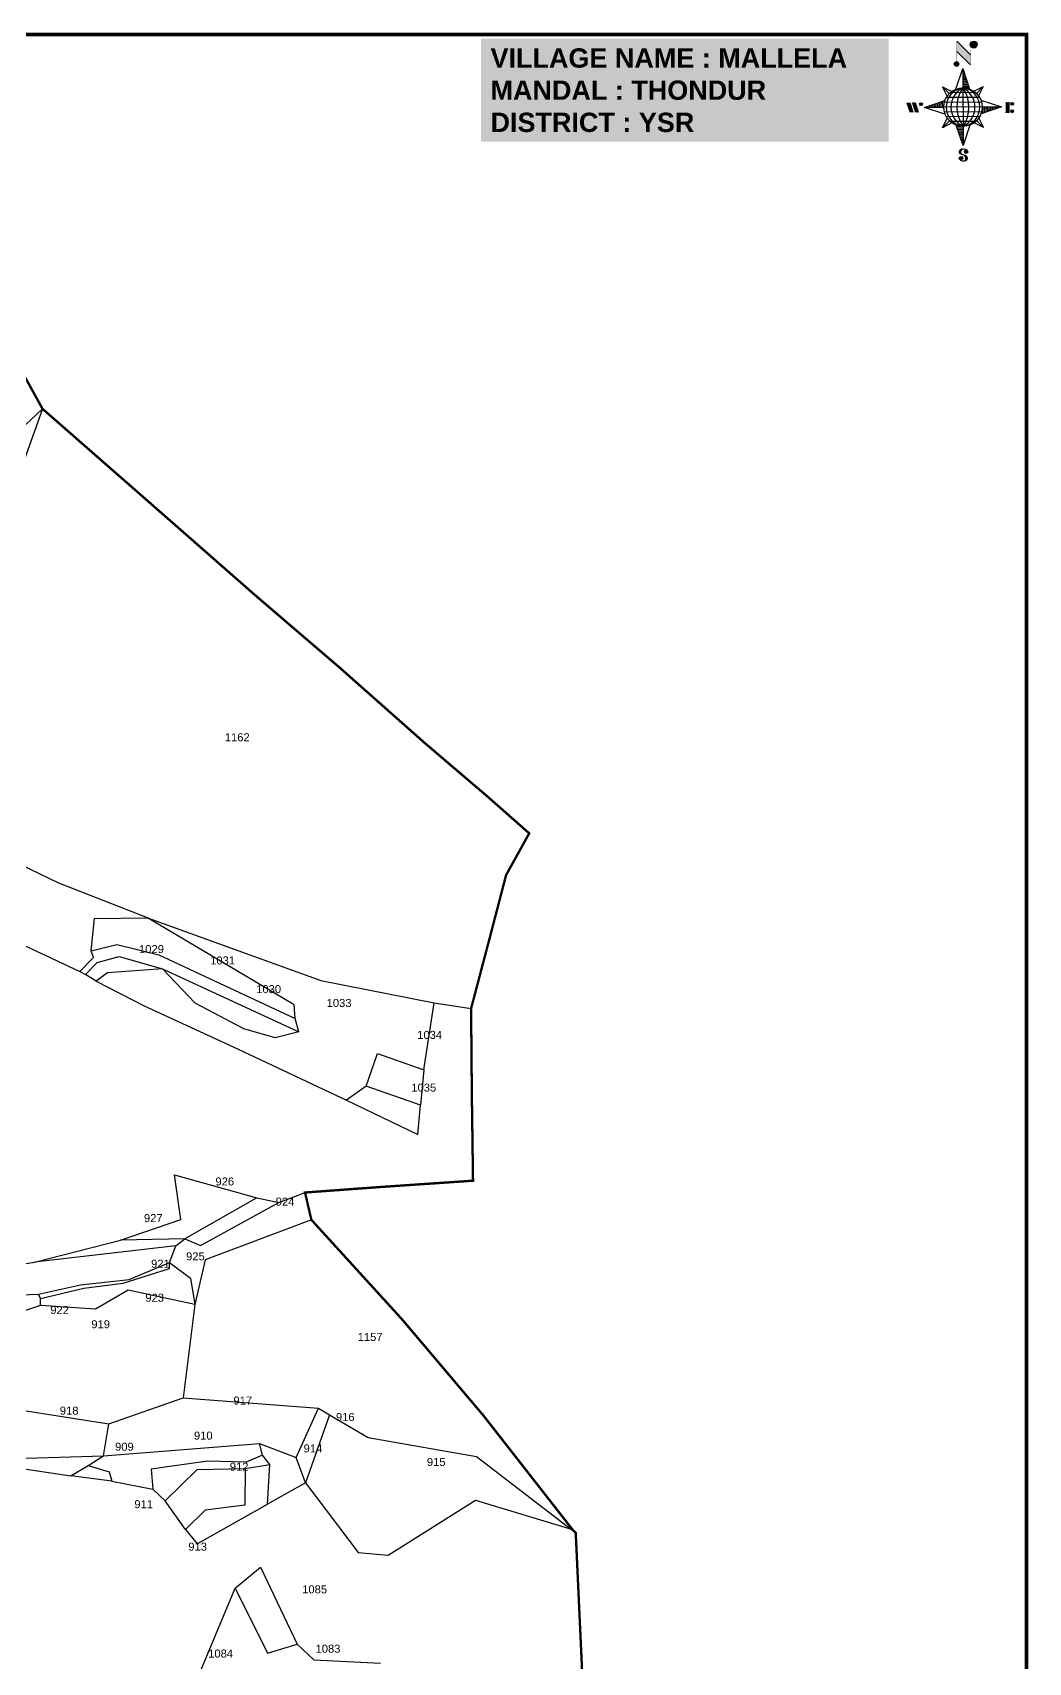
# Model space of a CAD drawing. Header units: inches. Extents: x 206944 to 214764, y 1611536 to 1620388.
# Drawn here: x 212648 to 214763, y 1616425 to 1619888 of the extents above; entities that cross this region are included whole.
import ezdxf
from ezdxf.enums import TextEntityAlignment as Align

# ---------------------------------------------------------------- set-up
doc = ezdxf.new("R2010")
doc.units = ezdxf.units.IN
doc.header["$LTSCALE"] = 15
doc.header["$MEASUREMENT"] = 0
for name, color, linetype in [('bord', 1, 'Continuous'), ('PLOT', 7, 'Continuous'), ('PLOT NO', 7, 'Continuous'), ('TEXT', 1, 'Continuous'), ('text2', 7, 'Continuous'), ('VILLAGE BOUNDARY', 5, 'Continuous')]:
    doc.layers.add(name, color=color, linetype=linetype)
doc.styles.get("Standard").update_dxf_attribs({"font": 'arial.ttf'})
pattern_1 = [(270.375479083, (-2069700.0438, 9073869.3916), (1.91060089915, 0.0125210085), [])]
pattern_2 = [(0.375479083, (-2069700.0438, 9073869.3916), (-0.0125210085, 1.91060089915), [])]

# ---------------------------------------------------------------- blocks, each defined once
blk = doc.blocks.new('*X11')
at = {"color": 0, "linetype": 'Continuous'}
for p, q in [((6321.6, 240.5), (6322.3, 241.2)), ((6321.6, 240.3), (6322.3, 241)), ((6321.6, 240.1), (6322.3, 240.8)), ((6321.6, 239.9), (6322.4, 240.7)), ((6321.6, 239.8), (6322.4, 240.6)), ((6321.6, 239.6), (6322.5, 240.5)), ((6321.6, 239.4), (6322.5, 240.3)), ((6321.6, 239.2), (6322.6, 240.2)), ((6321.7, 239.1), (6322.6, 240.1)), ((6321.8, 240.8), (6322.4, 241.4)), ((6321.8, 239), (6322.7, 240)), ((6321.8, 239), (6322.8, 239.9)), ((6321.9, 238.9), (6322.9, 239.8)), ((6322, 238.8), (6323, 239.7)), ((6322.1, 241.3), (6322.4, 241.6)), ((6322.1, 238.7), (6323.1, 239.6)), ((6322.2, 238.6), (6323.1, 239.6)), ((6322.3, 238.5), (6323.2, 239.5)), ((6322.4, 238.5), (6323.3, 239.4)), ((6322.5, 238.4), (6323.4, 239.3)), ((6322.7, 238.4), (6323.6, 239.3)), ((6322.8, 238.3), (6323.7, 239.2)), ((6322.9, 238.3), (6323.8, 239.1)), ((6323.1, 238.2), (6323.9, 239.1)), ((6323.2, 238.2), (6324, 239)), ((6323.3, 238.2), (6324.2, 239)), ((6323.5, 238.1), (6324.3, 238.9)), ((6323.7, 238.1), (6324.4, 238.9)), ((6323.8, 238.1), (6324.6, 238.8)), ((6324.1, 238.2), (6324.7, 238.8)), ((6324.3, 238.3), (6324.9, 238.8)), ((6324.6, 238.3), (6325.1, 238.8)), ((6324.8, 238.4), (6325.2, 238.8)), ((6325.1, 238.5), (6325.4, 238.8)), ((6325.4, 238.6), (6325.6, 238.8))]:
    blk.add_line(p, q, dxfattribs=at)
blk = doc.blocks.new('*X10')
at = {"color": 0, "linetype": 'Continuous'}
for p, q in [((6324.4, 240.3), (6324.5, 240.4)), ((6324.6, 240.3), (6324.8, 240.5)), ((6324.7, 240.2), (6325, 240.5)), ((6324.8, 240.2), (6325.2, 240.6)), ((6325, 240.1), (6325.5, 240.6)), ((6325.1, 240.1), (6325.6, 240.6)), ((6325.2, 240), (6325.8, 240.6)), ((6325.3, 240), (6326, 240.6)), ((6325.4, 239.9), (6326.1, 240.6)), ((6325.5, 239.8), (6326.2, 240.5)), ((6325.6, 239.8), (6326.3, 240.5)), ((6325.7, 239.7), (6326.5, 240.4)), ((6325.9, 239.6), (6326.6, 240.3)), ((6326, 239.5), (6326.7, 240.3)), ((6326, 239.4), (6326.8, 240.2)), ((6326.1, 239.3), (6327, 240.2)), ((6326.2, 239.3), (6327.1, 240.1)), ((6326.3, 239.2), (6327.1, 240)), ((6326.4, 239.1), (6327.2, 239.9)), ((6326.5, 239), (6327.3, 239.8)), ((6326.5, 238.9), (6327.4, 239.7)), ((6326.6, 238.8), (6327.5, 239.6)), ((6326.7, 238.7), (6327.5, 239.5)), ((6326.8, 238.6), (6327.6, 239.4)), ((6326.8, 238.5), (6327.7, 239.3)), ((6326.8, 236.5), (6327.4, 237)), ((6326.9, 238.3), (6327.8, 239.2)), ((6326.9, 238.2), (6327.9, 239.1)), ((6326.9, 236.8), (6327.6, 237.4)), ((6327, 238.1), (6327.8, 239)), ((6327, 237.9), (6327.8, 238.8)), ((6327, 237.8), (6327.8, 238.6)), ((6327, 237.6), (6327.8, 238.4)), ((6327, 237.4), (6327.8, 238.2)), ((6327, 237.3), (6327.8, 238)), ((6327, 237.1), (6327.8, 237.9))]:
    blk.add_line(p, q, dxfattribs=at)
blk = doc.blocks.new('sy')
at = {"layer": 'bord', "extrusion": (0.000169932, 0.004808, 0.999988)}
h = blk.add_hatch(dxfattribs=at)
h.set_pattern_fill('LINE', color=8, scale=15.285135, angle=0.3755, style=0)
h.set_pattern_definition(pattern_2)
h.paths.add_polyline_path([(-0.2, 22.9, -0.090992), (8, 21.5), (-0.3, 45.9)])
h = blk.add_hatch(dxfattribs=at)
h.set_pattern_fill('LINE', color=8, scale=15.285135, angle=-89.6245, style=0)
h.set_pattern_definition(pattern_1)
h.paths.add_polyline_path([(-22.9, -0.2, -0.090992), (-21.5, 8), (-45.9, -0.3)])
h = blk.add_hatch(dxfattribs=at)
h.set_pattern_fill('LINE', color=8, scale=15.285135, angle=-89.6245, style=0)
h.set_pattern_definition(pattern_1)
h.paths.add_polyline_path([(45.9, 0.3), (22.9, 0.2, -0.090992), (21.5, -8)])
h = blk.add_hatch(dxfattribs=at)
h.set_pattern_fill('LINE', color=8, scale=15.285135, angle=0.3755, style=0)
h.set_pattern_definition(pattern_2)
h.paths.add_polyline_path([(0.2, -22.9, -0.090992), (-8, -21.5), (0.3, -45.9)])
for p, q in [((-7.3, 78.3, -0.4), (8.9, 62.3, -0.3)), ((-7.3, 66.2, -0.3), (9, 50.2, -0.2)), ((-8.3, 21.4, -0.1), (-0.3, 45.9, -0.2)), ((-0.3, 45.9, -0.2), (8, 21.5, -0.1)), ((-0.3, 45.9, -0.2), (-0.2, 22.9, -0.1)), ((-24.5, 24.2, -0.1), (-13.3, 18.7, -0.1)), ((-24.5, 24.2, -0.1), (-16.3, 16.1, -0.1)), ((-18.8, 13.1, -0.1), (-24.5, 24.2, -0.1)), ((13.1, 18.8, -0.1), (24.2, 24.5, -0.1)), ((24.2, 24.5, -0.1), (16.1, 16.3, -0.1)), ((24.2, 24.5, -0.1), (18.7, 13.3, -0.1)), ((-66.6, 5, 0), (-62.8, -6.2, 0)), ((-63.4, 5.1, 0), (-59.5, -6.2, 0)), ((-60.2, 5.1, 0), (-56.3, -6.2, 0)), ((-60.2, 5.1, 0), (-56.9, 5.1, 0)), ((-56.9, 5.1, 0), (-53.1, -6.1, 0)), ((-45.9, -0.3, 0), (-21.5, 8, 0)), ((21.4, 8.3, 0), (45.9, 0.3, 0)), ((45.9, 0.3, 0), (21.5, -8, 0)), ((22.9, 0.2, 0), (45.9, 0.3, 0)), ((51.5, 5.7, 0), (51.6, -6.7, 0)), ((55.1, -6.7, 0), (55, 5.7, 0)), ((-45.9, -0.3, 0), (-22.9, -0.2, 0)), ((-21.4, -8.3, 0), (-45.9, -0.3, 0)), ((-24.2, -24.5, 0.1), (-18.7, -13.3, 0.1)), ((-24.2, -24.5, 0.1), (-16.1, -16.3, 0.1)), ((-13.1, -18.8, 0.1), (-24.2, -24.5, 0.1)), ((24.5, -24.2, 0.1), (13.3, -18.7, 0.1)), ((24.5, -24.2, 0.1), (16.3, -16.1, 0.1)), ((18.8, -13.1, 0.1), (24.5, -24.2, 0.1)), ((0.3, -45.9, 0.2), (-8, -21.5, 0.1)), ((0.2, -22.9, 0.1), (0.3, -45.9, 0.2)), ((8.3, -21.4, 0.1), (0.3, -45.9, 0.2))]:
    blk.add_line(p, q, dxfattribs=at)
at = {"layer": 'bord', "color": 8, "linetype": 'ByBlock', "extrusion": (0.000169932, 0.004808, 0.999988)}
for p, q in [((-0.2, 22.9, -0.1), (0.2, -22.9, 0.1)), ((22.9, 0.2, 0), (-22.9, -0.2, 0)), ((22.2, 5.9, 0), (-22.2, 5.6, 0)), ((19.8, 11.6, -0.1), (-19.9, 11.3, -0.1)), ((15.1, 17.3, -0.1), (-15.3, 17.1, -0.1)), ((22.2, -5.6, 0), (-22.2, -5.9, 0)), ((19.9, -11.3, 0.1), (-19.8, -11.6, 0.1)), ((15.3, -17.1, 0.1), (-15.1, -17.3, 0.1))]:
    blk.add_line(p, q, dxfattribs=at)
at = {"layer": 'bord', "extrusion": (0.000169932, 0.004808, 0.999988)}
for points, const_width in [([(-7.2, 54.1), (-7.3, 78.3)], 0.291), ([(9, 50.2), (8.8, 74.4)], 0.291), ([(-67.7, 5), (-63.4, 5.1)], 0.116), ([(-59.5, -6.2), (-58.5, 0.3)], 0.116), ([(-53.1, -6.1), (-51.6, 3.5)], 0.116), ([(49.7, 5.7), (58.6, 5.7)], 0.128), ([(55.1, 0.4), (56.8, 0.4)], 0.128), ([(-59.5, -6.2), (-64.4, -6.2)], 0.116), ([(-56.3, -6.2), (-51.5, -6.1)], 0.116), ([(58.7, -6.7), (49.8, -6.8)], 0.128)]:
    blk.add_lwpolyline(points, dxfattribs=dict(at, const_width=const_width))
for points, const_width in [([(11.3, 75.7, 1), (14.4, 73.1, 1)], 4.03), ([(-8.6, 52.2, 1), (-6.6, 50.5, 1)], 2.69), ([(-50.6, 4.1, 1), (-49.3, 3, 1)], 1.61), ([(57.9, 4.5, 1), (59.3, 3.4, 1)], 1.77), ([(58, -4.4, 1), (59.3, -5.5, 1)], 1.77), ([(4.4, -53.7, 1), (2.9, -52.5, 1)], 2), ([(-1.6, -61.3, 1), (-3.1, -60.1, 1)], 2)]:
    blk.add_lwpolyline(points, format="xyb", close=True, dxfattribs=dict(at, const_width=const_width))
for points in [[(-3.7, -62.2), (-2.4, -63.4), (-0.4, -63.9), (2.3, -63.8), (4.2, -63.1), (5.5, -61.6), (5.4, -60.2), (4.6, -58.9), (4, -58.4), (2.3, -57.6), (-1.3, -56.6), (-2.8, -55.9), (-3.4, -55.4), (-4.2, -54), (-4.2, -52.1), (-3, -50.7), (-1.2, -50), (1.8, -49.8), (3.8, -50.5), (4.8, -51.6)], [(-1.3, -56.6), (-2.1, -55.5), (-2.4, -54.3), (-2.5, -52.5), (-2.2, -51.6), (-1.4, -50.5), (-0.2, -49.9)], [(2.3, -63.8), (3.3, -62.7), (3.6, -61.4), (3.4, -60.2), (2.6, -58.6), (1.1, -57.3)]]:
    blk.add_lwpolyline(points, dxfattribs=at)
for centre, radius in [((12.8, 74.4), 4.03), ((-7.6, 51.3), 2.69), ((0, 0), 22.9), ((-49.9, 3.5), 1.61), ((58.6, 3.9), 1.77), ((58.6, -4.9), 1.77), ((3.7, -53.1), 2), ((-2.3, -60.7), 2)]:
    blk.add_circle(centre, radius, dxfattribs=at)
at = {"layer": 'bord', "color": 8, "linetype": 'ByBlock', "extrusion": (0.000169932, 0.004808, 0.999988)}
for centre, radius, start, end in [((3.1, 0), 23.1, 98.0037, 262.7474), ((11.2, 0.1), 25.5, 116.3648, 244.3863), ((33.1, 0.2), 40.3, 145.6675, 215.0836), ((-11.2, -0.1), 25.5, 296.3648, 64.3863), ((-33.1, -0.2), 40.3, 325.6675, 35.0836), ((-3.1, 0), 23.1, 278.0037, 82.7474)]:
    blk.add_arc(centre, radius, start, end, dxfattribs=at)
at = {"layer": 'bord', "extrusion": (0.000169932, 0.004808, 0.999988)}
for points in [[(-7.3, 78.3), (8.9, 62.3), (-7.3, 66.2), (9, 50.2)], [(-66.6, 5), (-63.4, 5.1), (-62.8, -6.2), (-59.5, -6.2)], [(-60.2, 5.1), (-56.9, 5.1), (-56.3, -6.2), (-53.1, -6.1)], [(55, 5.7), (55.1, -6.7), (51.5, 5.7), (51.6, -6.7)]]:
    blk.add_solid(points, dxfattribs=at)
at = {"layer": 'bord', "extrusion": (0.000169932, 0.004808, 0.999988), "xscale": 1.444935456737715, "yscale": 1.444935456737715, "zscale": 1.444935456737715, "rotation": 141.1624086003328}
for name, p in [('*X10', (7334.5, -5516.8)), ('*X11', (7337.2, -5520.6))]:
    blk.add_blockref(name, p, dxfattribs=at)

msp = doc.modelspace()

# ---------------------------------------------------------------- linework, layer by layer
at = {"layer": 'PLOT'}
for points in [[(212569.6, 1618995.6), (212669.1, 1619088.2), (212556.2, 1618775.2), (212417.8, 1618635.2), (212345.6, 1618635.3), (212472.7, 1618764.1), (212497.4, 1618785.6), (212572.8, 1618909.3), (212492.3, 1618898.3), (212449.9, 1618897.6), (212373.5, 1618909), (212299.3, 1618858.4), (212234.3, 1618758), (212285.4, 1618742.1), (212321.9, 1618698.4), (212345.6, 1618635.3), (212268.1, 1618659.1), (212257.4, 1618596.4), (212339.5, 1618529.9), (212356.6, 1618530), (212364.3, 1618584.4), (212417.8, 1618635.2)], [(212356.6, 1618530), (212296.6, 1618229.4), (212462.6, 1618124.6), (212469, 1618006), (212433.9, 1617855.3), (212479.3, 1617858.5), (212497.8, 1617909), (212582.7, 1617970.6), (212748.4, 1617892.9), (212777.2, 1617922.2), (212772.5, 1617936.8), (212779.4, 1618005.5), (212891.9, 1618007.1), (212703.5, 1618080.4), (212580.7, 1618140.3)], [(212772.5, 1617936.8), (212826.6, 1617950.3), (212915.9, 1617927.9), (213205.9, 1617793.2), (213203.7, 1617821.9), (212891.9, 1618007.1)], [(212891.9, 1618007.1), (213260.6, 1617873.7), (213501.3, 1617826.4), (213579.5, 1617814.1)], [(212748.4, 1617892.9), (212760.1, 1617886.7), (212785.3, 1617911.8), (212832.2, 1617924.8), (212924.1, 1617898.2), (213213.2, 1617764.7), (213205.9, 1617793.2)], [(213213.2, 1617764.7), (213163.4, 1617752.1), (213097, 1617771.2), (212993.6, 1617825.6), (212924.1, 1617898.2), (212807.1, 1617889.7), (212783.2, 1617872.5), (212760.1, 1617886.7)], [(212783.2, 1617872.5), (212884.7, 1617819.6), (213083.1, 1617728.8), (213314.8, 1617619.7), (213466.7, 1617546.8), (213472, 1617608.6), (213356.8, 1617649.1), (213314.8, 1617619.7)], [(213479.3, 1617683.6), (213501.3, 1617826.4)], [(211633.2, 1617663.8), (211711.1, 1617680.9), (211889.8, 1617720.4), (211782.9, 1617582.9), (211812, 1617521.1), (211958.9, 1617437.4), (212192.2, 1617551.5), (212237.6, 1617554.4), (212394.3, 1617486.2), (212317.9, 1617262.3), (212407.7, 1617190), (212573.7, 1617263.2), (212652.2, 1617275.5), (212834.7, 1617322.1), (212963.2, 1617365.8), (212949.5, 1617460.9), (213124.1, 1617412.1), (213170.7, 1617402.1), (213226.7, 1617423.2)], [(213356.8, 1617649.1), (213380.6, 1617718.9), (213479.3, 1617683.6), (213472, 1617608.6)], [(213124.1, 1617412.1), (212971.2, 1617324.6), (212834.7, 1617322.1)], [(212971.2, 1617324.6), (213004.7, 1617310.9), (213170.7, 1617402.1)], [(213240.1, 1617365.3), (213014.3, 1617280.5), (212992.7, 1617185.5), (212967.8, 1616987), (213255.1, 1616964.7), (213278.8, 1616950.5), (213360.8, 1616903), (213590.8, 1616862), (213801.8, 1616699.8)], [(212951.9, 1617309.6), (212971.2, 1617324.6)], [(212525.3, 1617202.6), (212660.6, 1617207), (212749.8, 1617227.1), (212853.3, 1617238.6), (212938.7, 1617274.3), (212951.9, 1617309.6), (212652.2, 1617275.5)], [(212664.7, 1617197.7), (212757.1, 1617219.7), (212840.6, 1617230.5), (212938.6, 1617261.6)], [(212938.6, 1617261.6), (212938.7, 1617274.3)], [(212938.7, 1617274.3), (212983.1, 1617241), (212992.7, 1617185.5)], [(212992.7, 1617185.5), (212851.1, 1617215.8), (212781.8, 1617175.5), (212664.9, 1617183.1), (212664.7, 1617197.7), (212660.6, 1617207)], [(212664.9, 1617183.1), (212552, 1617145.5), (212540.7, 1617166.6)], [(212410.1, 1616958.6), (212521.1, 1616977.1), (212810, 1616931.4), (212967.8, 1616987)], [(212521.1, 1616977.1), (212529.8, 1616872.3), (212587.8, 1616857), (212798.4, 1616863.6), (212810, 1616931.4)], [(212798.4, 1616863.6), (213129.7, 1616889.6), (213207.9, 1616860), (213255.1, 1616964.7)], [(213278.8, 1616950.5), (213227.8, 1616806.6), (213207.9, 1616860)], [(213227.8, 1616806.6), (213147.1, 1616760.9), (213151.6, 1616845.1), (213136.2, 1616864.8), (213129.7, 1616889.6)], [(212508.8, 1616814.8), (212630.2, 1616836.4), (212729.5, 1616820.9), (212765.9, 1616843.5), (212798.4, 1616863.6)], [(212765.9, 1616843.5), (212810.7, 1616829.4), (212816.4, 1616810.2), (212729.5, 1616820.9)], [(213136.2, 1616864.8), (213101.8, 1616850), (213019.2, 1616852.2), (212899.9, 1616835.1), (212903.3, 1616792.9), (212929.5, 1616768.4), (212997.8, 1616834.5), (213099.7, 1616836.9), (213151.6, 1616845.1)], [(213099.7, 1616836.9), (213098.5, 1616758.7), (213014.5, 1616748), (212972.7, 1616707), (212929.5, 1616768.4)], [(212816.4, 1616810.2), (212903.3, 1616792.9)], [(213227.8, 1616806.6), (213339.7, 1616658), (213403.3, 1616653), (213589, 1616769.4), (213794.8, 1616707.3)], [(212972.7, 1616707), (212997.3, 1616677), (213147.1, 1616760.9)], [(212969, 1616321.4), (213078.5, 1616582.8), (213132.3, 1616626.9), (213210.1, 1616463.8), (213245.4, 1616430.5), (213386.9, 1616423.5)], [(213078.5, 1616582.8), (213147.2, 1616444.1), (213210.1, 1616463.8)]]:
    msp.add_lwpolyline(points, dxfattribs=at)
at = {"layer": 'text2', "color": 5, "const_width": 8}
msp.add_lwpolyline([(206948.4, 1619883.7), (214759.5, 1619883.7), (214759.5, 1611540.3), (206948.4, 1611540.3)], close=True, dxfattribs=at)
at = {"layer": 'VILLAGE BOUNDARY', "const_width": 5}
msp.add_lwpolyline([(212587.1, 1619237), (212669.1, 1619088.2), (212923.3, 1618865.6), (213119.2, 1618693.7), (213300.3, 1618538.4), (213480.8, 1618378.5), (213612.9, 1618265.8), (213703, 1618186.4), (213653.8, 1618097.6), (213622.2, 1617976.2), (213579.5, 1617814.1), (213581.1, 1617629.6), (213583.6, 1617448.3), (213386.6, 1617434.9), (213226.7, 1617423.2), (213240.1, 1617365.3), (213433.1, 1617153.4), (213605.7, 1616949.3), (213794.8, 1616707.3), (213801.8, 1616699.8), (213819.1, 1616324.9)], dxfattribs=at)

# ---------------------------------------------------------------- block references
at = {"layer": 'text2', "xscale": 1.784857660360688, "yscale": 1.784857660360688, "zscale": 1.784857660360688}
msp.add_blockref('sy', (214624.4, 1619729.4, 0.3), dxfattribs=at)

# ---------------------------------------------------------------- texts
at = {"layer": 'PLOT NO'}
for s, p in [('1162', (213082.7, 1618390.5)), ('1029', (212900.4, 1617940.4)), ('1031', (213051.6, 1617916.4)), ('1030', (213149.4, 1617855.4)), ('1033', (213299.1, 1617826)), ('1034', (213491.5, 1617758.1)), ('1035', (213479, 1617646.1)), ('926', (213056.2, 1617446.7)), ('924', (213184.3, 1617403.9)), ('927', (212904.3, 1617368.8)), ('925', (212993.8, 1617287.6)), ('921', (212919.5, 1617271.9)), ('922', (212705.3, 1617173.5)), ('923', (212907.3, 1617199.7)), ('919', (212792.5, 1617143.3)), ('1157', (213365, 1617116.3)), ('917', (213094.5, 1616981.2)), ('918', (212725.6, 1616959.7)), ('916', (213312.2, 1616946.1)), ('910', (213010.5, 1616906.7)), ('909', (212843, 1616883.1)), ('914', (213243.5, 1616879.5)), ('912', (213086.8, 1616840.6)), ('915', (213505.4, 1616850.6)), ('911', (212883.9, 1616761)), ('913', (212998.5, 1616670.8)), ('1085', (213247.1, 1616580)), ('1084', (213047.4, 1616443.7)), ('1083', (213275.5, 1616453.9))]:
    msp.add_text(s, height=17, dxfattribs=at).set_placement(p, align=Align.MIDDLE_CENTER)
at = {"layer": 'TEXT', "insert": (213620.8, 1619854.3), "char_height": 41.015, "width": 825.188, "attachment_point": 1, "bg_fill": 1, "box_fill_scale": 1.5, "bg_fill_color": 253, "bg_fill_transparency": 0}
msp.add_mtext('{\\fArial|b1|i0|c0|p34;\\C1;VILLAGE NAME :\\C5; MALLELA\\P\\C1;MANDAL : \\C5;THONDUR \\C1;DISTRICT : \\C5;YSR}', dxfattribs=at)

doc.saveas('drawing.dxf')
